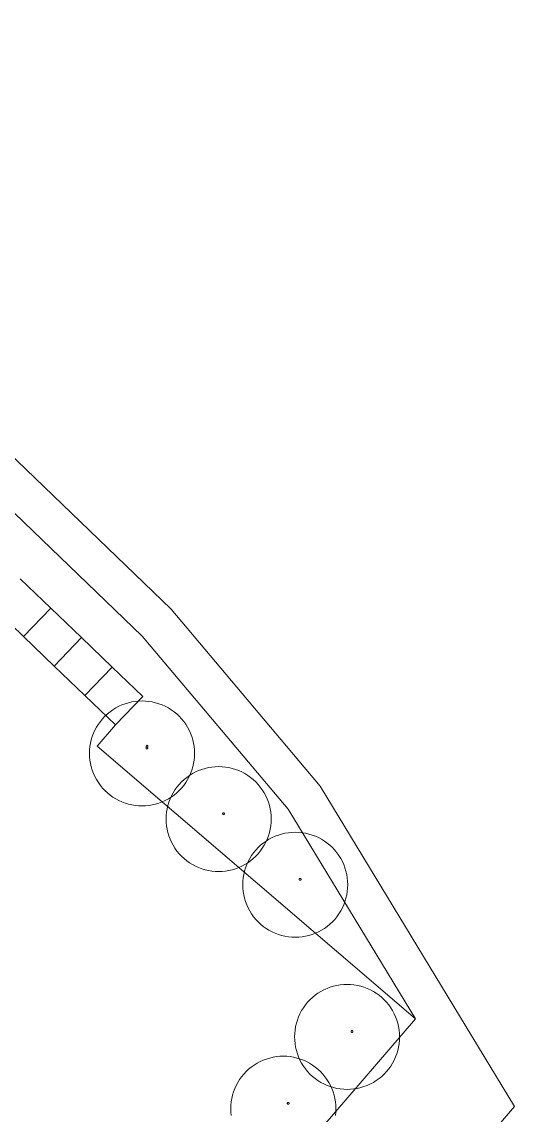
# Model space of a CAD drawing. Header units: inches. Extents: x 501854 to 503583, y 4345579 to 4347155.
# Drawn here: x 503261.2 to 503300.3, y 4346279.2 to 4346362.5 of the extents above; entities that cross this region are included whole.
import ezdxf

# ---------------------------------------------------------------- set-up
doc = ezdxf.new("R2010")
doc.units = ezdxf.units.IN
doc.header["$MEASUREMENT"] = 0
doc.layers.add('cp_alberi_linea', color=252, linetype='Continuous', lineweight=9)
doc.layers.add('cp_recinzioni leggere_linea', color=132, linetype='Continuous', lineweight=9)

msp = doc.modelspace()

# ---------------------------------------------------------------- linework, layer by layer
at = {"layer": 'cp_alberi_linea'}
for points in [[(503274.342, 4346306.796), (503274.333, 4346307.058), (503274.307, 4346307.318), (503274.265, 4346307.577), (503274.205, 4346307.832), (503274.129, 4346308.082), (503274.037, 4346308.327), (503273.929, 4346308.565), (503273.806, 4346308.796), (503273.668, 4346309.019), (503273.515, 4346309.231), (503273.349, 4346309.434), (503273.17, 4346309.625), (503272.979, 4346309.804), (503272.777, 4346309.97), (503272.564, 4346310.122), (503272.342, 4346310.26), (503272.111, 4346310.384), (503271.872, 4346310.492), (503271.627, 4346310.584), (503271.377, 4346310.66), (503271.122, 4346310.719), (503270.864, 4346310.762), (503270.603, 4346310.788), (503270.342, 4346310.796), (503270.08, 4346310.788), (503269.82, 4346310.762), (503269.561, 4346310.719), (503269.306, 4346310.66), (503269.056, 4346310.584), (503268.811, 4346310.492), (503268.573, 4346310.384), (503268.342, 4346310.26), (503268.119, 4346310.122), (503267.907, 4346309.97), (503267.704, 4346309.804), (503267.513, 4346309.625), (503267.334, 4346309.434), (503267.168, 4346309.231), (503267.016, 4346309.019), (503266.878, 4346308.796), (503266.754, 4346308.565), (503266.646, 4346308.327), (503266.554, 4346308.082), (503266.478, 4346307.832), (503266.419, 4346307.577), (503266.376, 4346307.318), (503266.35, 4346307.058), (503266.342, 4346306.796), (503266.35, 4346306.535), (503266.376, 4346306.274), (503266.419, 4346306.016), (503266.478, 4346305.761), (503266.554, 4346305.511), (503266.646, 4346305.266), (503266.754, 4346305.027), (503266.878, 4346304.796), (503267.016, 4346304.574), (503267.168, 4346304.361), (503267.334, 4346304.159), (503267.513, 4346303.968), (503267.704, 4346303.789), (503267.907, 4346303.623), (503268.119, 4346303.47), (503268.342, 4346303.332), (503268.573, 4346303.209), (503268.811, 4346303.101), (503269.056, 4346303.009), (503269.306, 4346302.933), (503269.561, 4346302.873), (503269.82, 4346302.83), (503270.08, 4346302.805), (503270.342, 4346302.796), (503270.603, 4346302.805), (503270.864, 4346302.83), (503271.122, 4346302.873), (503271.377, 4346302.933), (503271.627, 4346303.009), (503271.872, 4346303.101), (503272.111, 4346303.209), (503272.342, 4346303.332), (503272.564, 4346303.47), (503272.777, 4346303.623), (503272.979, 4346303.789), (503273.17, 4346303.968), (503273.349, 4346304.159), (503273.515, 4346304.361), (503273.668, 4346304.574), (503273.806, 4346304.796), (503273.929, 4346305.027), (503274.037, 4346305.266), (503274.129, 4346305.511), (503274.205, 4346305.761), (503274.265, 4346306.016), (503274.307, 4346306.274), (503274.333, 4346306.535)], [(503270.786, 4346307.207), (503270.786, 4346307.212), (503270.785, 4346307.217), (503270.785, 4346307.221), (503270.783, 4346307.226), (503270.782, 4346307.23), (503270.781, 4346307.234), (503270.779, 4346307.238), (503270.776, 4346307.243), (503270.774, 4346307.246), (503270.771, 4346307.25), (503270.768, 4346307.254), (503270.765, 4346307.257), (503270.762, 4346307.26), (503270.758, 4346307.263), (503270.755, 4346307.266), (503270.751, 4346307.268), (503270.747, 4346307.27), (503270.743, 4346307.272), (503270.738, 4346307.274), (503270.734, 4346307.275), (503270.729, 4346307.276), (503270.725, 4346307.277), (503270.72, 4346307.277), (503270.716, 4346307.278), (503270.711, 4346307.277), (503270.707, 4346307.277), (503270.702, 4346307.276), (503270.698, 4346307.275), (503270.693, 4346307.274), (503270.689, 4346307.272), (503270.685, 4346307.27), (503270.681, 4346307.268), (503270.677, 4346307.266), (503270.673, 4346307.263), (503270.67, 4346307.26), (503270.666, 4346307.257), (503270.663, 4346307.254), (503270.66, 4346307.25), (503270.657, 4346307.246), (503270.655, 4346307.243), (503270.653, 4346307.238), (503270.651, 4346307.234), (503270.649, 4346307.23), (503270.648, 4346307.226), (503270.647, 4346307.221), (503270.646, 4346307.217), (503270.646, 4346307.212), (503270.646, 4346307.207), (503270.646, 4346307.203), (503270.646, 4346307.198), (503270.647, 4346307.194), (503270.648, 4346307.189), (503270.649, 4346307.185), (503270.651, 4346307.181), (503270.653, 4346307.176), (503270.655, 4346307.172), (503270.657, 4346307.169), (503270.66, 4346307.165), (503270.663, 4346307.161), (503270.666, 4346307.158), (503270.67, 4346307.155), (503270.673, 4346307.152), (503270.677, 4346307.149), (503270.681, 4346307.147), (503270.685, 4346307.145), (503270.689, 4346307.143), (503270.693, 4346307.141), (503270.698, 4346307.14), (503270.702, 4346307.139), (503270.707, 4346307.138), (503270.711, 4346307.138), (503270.716, 4346307.137), (503270.72, 4346307.138), (503270.725, 4346307.138), (503270.729, 4346307.139), (503270.734, 4346307.14), (503270.738, 4346307.141), (503270.743, 4346307.143), (503270.747, 4346307.145), (503270.751, 4346307.147), (503270.755, 4346307.149), (503270.758, 4346307.152), (503270.762, 4346307.155), (503270.765, 4346307.158), (503270.768, 4346307.161), (503270.771, 4346307.165), (503270.774, 4346307.169), (503270.776, 4346307.172), (503270.779, 4346307.176), (503270.781, 4346307.181), (503270.782, 4346307.185), (503270.783, 4346307.189), (503270.785, 4346307.194), (503270.785, 4346307.198), (503270.786, 4346307.203)], [(503270.793, 4346307.341), (503270.793, 4346307.346), (503270.793, 4346307.35), (503270.792, 4346307.355), (503270.791, 4346307.359), (503270.79, 4346307.364), (503270.788, 4346307.368), (503270.786, 4346307.372), (503270.784, 4346307.376), (503270.781, 4346307.38), (503270.779, 4346307.384), (503270.776, 4346307.387), (503270.773, 4346307.391), (503270.769, 4346307.394), (503270.766, 4346307.397), (503270.762, 4346307.399), (503270.758, 4346307.402), (503270.754, 4346307.404), (503270.75, 4346307.406), (503270.746, 4346307.408), (503270.741, 4346307.409), (503270.737, 4346307.41), (503270.732, 4346307.411), (503270.728, 4346307.411), (503270.723, 4346307.411), (503270.719, 4346307.411), (503270.714, 4346307.411), (503270.71, 4346307.41), (503270.705, 4346307.409), (503270.701, 4346307.408), (503270.696, 4346307.406), (503270.692, 4346307.404), (503270.688, 4346307.402), (503270.684, 4346307.399), (503270.681, 4346307.397), (503270.677, 4346307.394), (503270.674, 4346307.391), (503270.671, 4346307.387), (503270.668, 4346307.384), (503270.665, 4346307.38), (503270.662, 4346307.376), (503270.66, 4346307.372), (503270.658, 4346307.368), (503270.657, 4346307.364), (503270.655, 4346307.359), (503270.654, 4346307.355), (503270.654, 4346307.35), (503270.653, 4346307.346), (503270.653, 4346307.341), (503270.653, 4346307.337), (503270.654, 4346307.332), (503270.654, 4346307.327), (503270.655, 4346307.323), (503270.657, 4346307.319), (503270.658, 4346307.314), (503270.66, 4346307.31), (503270.662, 4346307.306), (503270.665, 4346307.302), (503270.668, 4346307.298), (503270.671, 4346307.295), (503270.674, 4346307.292), (503270.677, 4346307.288), (503270.681, 4346307.286), (503270.684, 4346307.283), (503270.688, 4346307.28), (503270.692, 4346307.278), (503270.696, 4346307.276), (503270.701, 4346307.275), (503270.705, 4346307.273), (503270.71, 4346307.272), (503270.714, 4346307.272), (503270.719, 4346307.271), (503270.723, 4346307.271), (503270.728, 4346307.271), (503270.732, 4346307.272), (503270.737, 4346307.272), (503270.741, 4346307.273), (503270.746, 4346307.275), (503270.75, 4346307.276), (503270.754, 4346307.278), (503270.758, 4346307.28), (503270.762, 4346307.283), (503270.766, 4346307.286), (503270.769, 4346307.288), (503270.773, 4346307.292), (503270.776, 4346307.295), (503270.779, 4346307.298), (503270.781, 4346307.302), (503270.784, 4346307.306), (503270.786, 4346307.31), (503270.788, 4346307.314), (503270.79, 4346307.319), (503270.791, 4346307.323), (503270.792, 4346307.327), (503270.793, 4346307.332), (503270.793, 4346307.337)], [(503280.173, 4346301.794), (503280.165, 4346302.055), (503280.139, 4346302.316), (503280.096, 4346302.574), (503280.037, 4346302.829), (503279.961, 4346303.079), (503279.869, 4346303.324), (503279.761, 4346303.563), (503279.637, 4346303.794), (503279.499, 4346304.016), (503279.347, 4346304.229), (503279.181, 4346304.431), (503279.002, 4346304.622), (503278.811, 4346304.801), (503278.608, 4346304.967), (503278.396, 4346305.12), (503278.173, 4346305.258), (503277.942, 4346305.381), (503277.704, 4346305.489), (503277.459, 4346305.581), (503277.209, 4346305.657), (503276.954, 4346305.717), (503276.695, 4346305.759), (503276.435, 4346305.785), (503276.173, 4346305.794), (503275.912, 4346305.785), (503275.651, 4346305.759), (503275.393, 4346305.717), (503275.138, 4346305.657), (503274.888, 4346305.581), (503274.643, 4346305.489), (503274.404, 4346305.381), (503274.173, 4346305.258), (503273.951, 4346305.12), (503273.738, 4346304.967), (503273.536, 4346304.801), (503273.345, 4346304.622), (503273.166, 4346304.431), (503273, 4346304.229), (503272.847, 4346304.016), (503272.709, 4346303.794), (503272.586, 4346303.563), (503272.478, 4346303.324), (503272.386, 4346303.079), (503272.31, 4346302.829), (503272.25, 4346302.574), (503272.208, 4346302.316), (503272.182, 4346302.055), (503272.173, 4346301.794), (503272.182, 4346301.532), (503272.208, 4346301.272), (503272.25, 4346301.013), (503272.31, 4346300.758), (503272.386, 4346300.508), (503272.478, 4346300.263), (503272.586, 4346300.025), (503272.709, 4346299.794), (503272.847, 4346299.571), (503273, 4346299.359), (503273.166, 4346299.156), (503273.345, 4346298.965), (503273.536, 4346298.786), (503273.738, 4346298.62), (503273.951, 4346298.468), (503274.173, 4346298.33), (503274.404, 4346298.206), (503274.643, 4346298.098), (503274.888, 4346298.006), (503275.138, 4346297.93), (503275.393, 4346297.871), (503275.651, 4346297.828), (503275.912, 4346297.802), (503276.173, 4346297.794), (503276.435, 4346297.802), (503276.695, 4346297.828), (503276.954, 4346297.871), (503277.209, 4346297.93), (503277.459, 4346298.006), (503277.704, 4346298.098), (503277.942, 4346298.206), (503278.173, 4346298.33), (503278.396, 4346298.468), (503278.608, 4346298.62), (503278.811, 4346298.786), (503279.002, 4346298.965), (503279.181, 4346299.156), (503279.347, 4346299.359), (503279.499, 4346299.571), (503279.637, 4346299.794), (503279.761, 4346300.025), (503279.869, 4346300.263), (503279.961, 4346300.508), (503280.037, 4346300.758), (503280.096, 4346301.013), (503280.139, 4346301.272), (503280.165, 4346301.532)], [(503276.617, 4346302.205), (503276.617, 4346302.209), (503276.617, 4346302.214), (503276.616, 4346302.219), (503276.615, 4346302.223), (503276.614, 4346302.227), (503276.612, 4346302.232), (503276.61, 4346302.236), (503276.608, 4346302.24), (503276.606, 4346302.244), (503276.603, 4346302.248), (503276.6, 4346302.251), (503276.597, 4346302.254), (503276.594, 4346302.258), (503276.59, 4346302.26), (503276.586, 4346302.263), (503276.582, 4346302.266), (503276.578, 4346302.268), (503276.574, 4346302.27), (503276.57, 4346302.271), (503276.566, 4346302.273), (503276.561, 4346302.274), (503276.557, 4346302.274), (503276.552, 4346302.275), (503276.547, 4346302.275), (503276.543, 4346302.275), (503276.538, 4346302.274), (503276.534, 4346302.274), (503276.529, 4346302.273), (503276.525, 4346302.271), (503276.521, 4346302.27), (503276.516, 4346302.268), (503276.512, 4346302.266), (503276.508, 4346302.263), (503276.505, 4346302.26), (503276.501, 4346302.258), (503276.498, 4346302.254), (503276.495, 4346302.251), (503276.492, 4346302.248), (503276.489, 4346302.244), (503276.487, 4346302.24), (503276.484, 4346302.236), (503276.483, 4346302.232), (503276.481, 4346302.227), (503276.48, 4346302.223), (503276.479, 4346302.219), (503276.478, 4346302.214), (503276.477, 4346302.209), (503276.477, 4346302.205), (503276.477, 4346302.2), (503276.478, 4346302.196), (503276.479, 4346302.191), (503276.48, 4346302.187), (503276.481, 4346302.182), (503276.483, 4346302.178), (503276.484, 4346302.174), (503276.487, 4346302.17), (503276.489, 4346302.166), (503276.492, 4346302.162), (503276.495, 4346302.159), (503276.498, 4346302.155), (503276.501, 4346302.152), (503276.505, 4346302.149), (503276.508, 4346302.147), (503276.512, 4346302.144), (503276.516, 4346302.142), (503276.521, 4346302.14), (503276.525, 4346302.138), (503276.529, 4346302.137), (503276.534, 4346302.136), (503276.538, 4346302.135), (503276.543, 4346302.135), (503276.547, 4346302.135), (503276.552, 4346302.135), (503276.557, 4346302.135), (503276.561, 4346302.136), (503276.566, 4346302.137), (503276.57, 4346302.138), (503276.574, 4346302.14), (503276.578, 4346302.142), (503276.582, 4346302.144), (503276.586, 4346302.147), (503276.59, 4346302.149), (503276.594, 4346302.152), (503276.597, 4346302.155), (503276.6, 4346302.159), (503276.603, 4346302.162), (503276.606, 4346302.166), (503276.608, 4346302.17), (503276.61, 4346302.174), (503276.612, 4346302.178), (503276.614, 4346302.182), (503276.615, 4346302.187), (503276.616, 4346302.191), (503276.617, 4346302.196), (503276.617, 4346302.2)], [(503286.005, 4346296.791), (503285.996, 4346297.053), (503285.971, 4346297.313), (503285.928, 4346297.571), (503285.869, 4346297.826), (503285.793, 4346298.077), (503285.7, 4346298.322), (503285.592, 4346298.56), (503285.469, 4346298.791), (503285.331, 4346299.013), (503285.178, 4346299.226), (503285.012, 4346299.428), (503284.833, 4346299.619), (503284.642, 4346299.798), (503284.44, 4346299.964), (503284.227, 4346300.117), (503284.005, 4346300.255), (503283.774, 4346300.379), (503283.536, 4346300.487), (503283.291, 4346300.579), (503283.04, 4346300.655), (503282.785, 4346300.714), (503282.527, 4346300.757), (503282.267, 4346300.782), (503282.005, 4346300.791), (503281.743, 4346300.782), (503281.483, 4346300.757), (503281.225, 4346300.714), (503280.97, 4346300.655), (503280.719, 4346300.579), (503280.474, 4346300.487), (503280.236, 4346300.379), (503280.005, 4346300.255), (503279.783, 4346300.117), (503279.57, 4346299.964), (503279.368, 4346299.798), (503279.176, 4346299.619), (503278.998, 4346299.428), (503278.831, 4346299.226), (503278.679, 4346299.013), (503278.541, 4346298.791), (503278.417, 4346298.56), (503278.309, 4346298.322), (503278.217, 4346298.077), (503278.141, 4346297.826), (503278.082, 4346297.571), (503278.039, 4346297.313), (503278.013, 4346297.053), (503278.005, 4346296.791), (503278.013, 4346296.529), (503278.039, 4346296.269), (503278.082, 4346296.011), (503278.141, 4346295.756), (503278.217, 4346295.505), (503278.309, 4346295.26), (503278.417, 4346295.022), (503278.541, 4346294.791), (503278.679, 4346294.569), (503278.831, 4346294.356), (503278.998, 4346294.154), (503279.176, 4346293.963), (503279.368, 4346293.784), (503279.57, 4346293.618), (503279.783, 4346293.465), (503280.005, 4346293.327), (503280.236, 4346293.204), (503280.474, 4346293.096), (503280.719, 4346293.003), (503280.97, 4346292.927), (503281.225, 4346292.868), (503281.483, 4346292.825), (503281.743, 4346292.8), (503282.005, 4346292.791), (503282.267, 4346292.8), (503282.527, 4346292.825), (503282.785, 4346292.868), (503283.04, 4346292.927), (503283.291, 4346293.003), (503283.536, 4346293.096), (503283.774, 4346293.204), (503284.005, 4346293.327), (503284.227, 4346293.465), (503284.44, 4346293.618), (503284.642, 4346293.784), (503284.833, 4346293.963), (503285.012, 4346294.154), (503285.178, 4346294.356), (503285.331, 4346294.569), (503285.469, 4346294.791), (503285.592, 4346295.022), (503285.7, 4346295.26), (503285.793, 4346295.505), (503285.869, 4346295.756), (503285.928, 4346296.011), (503285.971, 4346296.269), (503285.996, 4346296.529)], [(503282.449, 4346297.202), (503282.449, 4346297.207), (503282.448, 4346297.211), (503282.448, 4346297.216), (503282.447, 4346297.22), (503282.445, 4346297.225), (503282.444, 4346297.229), (503282.442, 4346297.233), (503282.44, 4346297.237), (503282.437, 4346297.241), (503282.435, 4346297.245), (503282.432, 4346297.248), (503282.429, 4346297.252), (503282.425, 4346297.255), (503282.422, 4346297.258), (503282.418, 4346297.261), (503282.414, 4346297.263), (503282.41, 4346297.265), (503282.406, 4346297.267), (503282.401, 4346297.269), (503282.397, 4346297.27), (503282.393, 4346297.271), (503282.388, 4346297.272), (503282.384, 4346297.272), (503282.379, 4346297.272), (503282.374, 4346297.272), (503282.37, 4346297.272), (503282.365, 4346297.271), (503282.361, 4346297.27), (503282.356, 4346297.269), (503282.352, 4346297.267), (503282.348, 4346297.265), (503282.344, 4346297.263), (503282.34, 4346297.261), (503282.336, 4346297.258), (503282.333, 4346297.255), (503282.329, 4346297.252), (503282.326, 4346297.248), (503282.323, 4346297.245), (503282.321, 4346297.241), (503282.318, 4346297.237), (503282.316, 4346297.233), (503282.314, 4346297.229), (503282.313, 4346297.225), (503282.311, 4346297.22), (503282.31, 4346297.216), (503282.309, 4346297.211), (503282.309, 4346297.207), (503282.309, 4346297.202), (503282.309, 4346297.198), (503282.309, 4346297.193), (503282.31, 4346297.189), (503282.311, 4346297.184), (503282.313, 4346297.18), (503282.314, 4346297.175), (503282.316, 4346297.171), (503282.318, 4346297.167), (503282.321, 4346297.163), (503282.323, 4346297.16), (503282.326, 4346297.156), (503282.329, 4346297.153), (503282.333, 4346297.15), (503282.336, 4346297.147), (503282.34, 4346297.144), (503282.344, 4346297.142), (503282.348, 4346297.139), (503282.352, 4346297.137), (503282.356, 4346297.136), (503282.361, 4346297.135), (503282.365, 4346297.133), (503282.37, 4346297.133), (503282.374, 4346297.132), (503282.379, 4346297.132), (503282.384, 4346297.132), (503282.388, 4346297.133), (503282.393, 4346297.133), (503282.397, 4346297.135), (503282.401, 4346297.136), (503282.406, 4346297.137), (503282.41, 4346297.139), (503282.414, 4346297.142), (503282.418, 4346297.144), (503282.422, 4346297.147), (503282.425, 4346297.15), (503282.429, 4346297.153), (503282.432, 4346297.156), (503282.435, 4346297.16), (503282.437, 4346297.163), (503282.44, 4346297.167), (503282.442, 4346297.171), (503282.444, 4346297.175), (503282.445, 4346297.18), (503282.447, 4346297.184), (503282.448, 4346297.189), (503282.448, 4346297.193), (503282.449, 4346297.198)], [(503289.954, 4346285.198), (503289.946, 4346285.46), (503289.92, 4346285.72), (503289.878, 4346285.979), (503289.818, 4346286.234), (503289.742, 4346286.484), (503289.65, 4346286.729), (503289.542, 4346286.967), (503289.419, 4346287.198), (503289.28, 4346287.421), (503289.128, 4346287.633), (503288.962, 4346287.836), (503288.783, 4346288.027), (503288.592, 4346288.206), (503288.389, 4346288.372), (503288.177, 4346288.524), (503287.954, 4346288.662), (503287.724, 4346288.786), (503287.485, 4346288.894), (503287.24, 4346288.986), (503286.99, 4346289.062), (503286.735, 4346289.121), (503286.477, 4346289.164), (503286.216, 4346289.19), (503285.954, 4346289.198), (503285.693, 4346289.19), (503285.432, 4346289.164), (503285.174, 4346289.121), (503284.919, 4346289.062), (503284.669, 4346288.986), (503284.424, 4346288.894), (503284.185, 4346288.786), (503283.954, 4346288.662), (503283.732, 4346288.524), (503283.519, 4346288.372), (503283.317, 4346288.206), (503283.126, 4346288.027), (503282.947, 4346287.836), (503282.781, 4346287.633), (503282.629, 4346287.421), (503282.49, 4346287.198), (503282.367, 4346286.967), (503282.259, 4346286.729), (503282.167, 4346286.484), (503282.091, 4346286.234), (503282.031, 4346285.979), (503281.989, 4346285.72), (503281.963, 4346285.46), (503281.954, 4346285.198), (503281.963, 4346284.937), (503281.989, 4346284.676), (503282.031, 4346284.418), (503282.091, 4346284.163), (503282.167, 4346283.913), (503282.259, 4346283.668), (503282.367, 4346283.429), (503282.49, 4346283.198), (503282.629, 4346282.976), (503282.781, 4346282.763), (503282.947, 4346282.561), (503283.126, 4346282.37), (503283.317, 4346282.191), (503283.519, 4346282.025), (503283.732, 4346281.872), (503283.954, 4346281.734), (503284.185, 4346281.611), (503284.424, 4346281.503), (503284.669, 4346281.411), (503284.919, 4346281.335), (503285.174, 4346281.275), (503285.432, 4346281.232), (503285.693, 4346281.207), (503285.954, 4346281.198), (503286.216, 4346281.207), (503286.477, 4346281.232), (503286.735, 4346281.275), (503286.99, 4346281.335), (503287.24, 4346281.411), (503287.485, 4346281.503), (503287.724, 4346281.611), (503287.954, 4346281.734), (503288.177, 4346281.872), (503288.389, 4346282.025), (503288.592, 4346282.191), (503288.783, 4346282.37), (503288.962, 4346282.561), (503289.128, 4346282.763), (503289.28, 4346282.976), (503289.419, 4346283.198), (503289.542, 4346283.429), (503289.65, 4346283.668), (503289.742, 4346283.913), (503289.818, 4346284.163), (503289.878, 4346284.418), (503289.92, 4346284.676), (503289.946, 4346284.937)], [(503286.399, 4346285.609), (503286.398, 4346285.614), (503286.398, 4346285.619), (503286.397, 4346285.623), (503286.396, 4346285.628), (503286.395, 4346285.632), (503286.393, 4346285.636), (503286.391, 4346285.64), (503286.389, 4346285.645), (503286.387, 4346285.648), (503286.384, 4346285.652), (503286.381, 4346285.656), (503286.378, 4346285.659), (503286.375, 4346285.662), (503286.371, 4346285.665), (503286.367, 4346285.668), (503286.364, 4346285.67), (503286.36, 4346285.672), (503286.355, 4346285.674), (503286.351, 4346285.676), (503286.347, 4346285.677), (503286.342, 4346285.678), (503286.338, 4346285.679), (503286.333, 4346285.679), (503286.329, 4346285.68), (503286.324, 4346285.679), (503286.319, 4346285.679), (503286.315, 4346285.678), (503286.31, 4346285.677), (503286.306, 4346285.676), (503286.302, 4346285.674), (503286.297, 4346285.672), (503286.293, 4346285.67), (503286.29, 4346285.668), (503286.286, 4346285.665), (503286.282, 4346285.662), (503286.279, 4346285.659), (503286.276, 4346285.656), (503286.273, 4346285.652), (503286.27, 4346285.648), (503286.268, 4346285.645), (503286.266, 4346285.64), (503286.264, 4346285.636), (503286.262, 4346285.632), (503286.261, 4346285.628), (503286.26, 4346285.623), (503286.259, 4346285.619), (503286.259, 4346285.614), (503286.258, 4346285.609), (503286.259, 4346285.605), (503286.259, 4346285.6), (503286.26, 4346285.596), (503286.261, 4346285.591), (503286.262, 4346285.587), (503286.264, 4346285.583), (503286.266, 4346285.578), (503286.268, 4346285.574), (503286.27, 4346285.571), (503286.273, 4346285.567), (503286.276, 4346285.563), (503286.279, 4346285.56), (503286.282, 4346285.557), (503286.286, 4346285.554), (503286.29, 4346285.551), (503286.293, 4346285.549), (503286.297, 4346285.547), (503286.302, 4346285.545), (503286.306, 4346285.543), (503286.31, 4346285.542), (503286.315, 4346285.541), (503286.319, 4346285.54), (503286.324, 4346285.54), (503286.329, 4346285.539), (503286.333, 4346285.54), (503286.338, 4346285.54), (503286.342, 4346285.541), (503286.347, 4346285.542), (503286.351, 4346285.543), (503286.355, 4346285.545), (503286.36, 4346285.547), (503286.364, 4346285.549), (503286.367, 4346285.551), (503286.371, 4346285.554), (503286.375, 4346285.557), (503286.378, 4346285.56), (503286.381, 4346285.563), (503286.384, 4346285.567), (503286.387, 4346285.571), (503286.389, 4346285.574), (503286.391, 4346285.578), (503286.393, 4346285.583), (503286.395, 4346285.587), (503286.396, 4346285.591), (503286.397, 4346285.596), (503286.398, 4346285.6), (503286.398, 4346285.605)], [(503281.54, 4346280.137), (503281.539, 4346280.142), (503281.539, 4346280.146), (503281.538, 4346280.151), (503281.537, 4346280.155), (503281.536, 4346280.159), (503281.534, 4346280.164), (503281.532, 4346280.168), (503281.53, 4346280.172), (503281.528, 4346280.176), (503281.525, 4346280.18), (503281.522, 4346280.183), (503281.519, 4346280.186), (503281.516, 4346280.19), (503281.512, 4346280.193), (503281.508, 4346280.195), (503281.504, 4346280.198), (503281.5, 4346280.2), (503281.496, 4346280.202), (503281.492, 4346280.203), (503281.488, 4346280.205), (503281.483, 4346280.206), (503281.479, 4346280.206), (503281.474, 4346280.207), (503281.469, 4346280.207), (503281.465, 4346280.207), (503281.46, 4346280.206), (503281.456, 4346280.206), (503281.451, 4346280.205), (503281.447, 4346280.203), (503281.443, 4346280.202), (503281.438, 4346280.2), (503281.434, 4346280.198), (503281.43, 4346280.195), (503281.427, 4346280.193), (503281.423, 4346280.19), (503281.42, 4346280.186), (503281.417, 4346280.183), (503281.414, 4346280.18), (503281.411, 4346280.176), (503281.409, 4346280.172), (503281.407, 4346280.168), (503281.405, 4346280.164), (503281.403, 4346280.159), (503281.402, 4346280.155), (503281.401, 4346280.151), (503281.4, 4346280.146), (503281.399, 4346280.142), (503281.399, 4346280.137), (503281.399, 4346280.132), (503281.4, 4346280.128), (503281.401, 4346280.123), (503281.402, 4346280.119), (503281.403, 4346280.114), (503281.405, 4346280.11), (503281.407, 4346280.106), (503281.409, 4346280.102), (503281.411, 4346280.098), (503281.414, 4346280.094), (503281.417, 4346280.091), (503281.42, 4346280.087), (503281.423, 4346280.084), (503281.427, 4346280.081), (503281.43, 4346280.079), (503281.434, 4346280.076), (503281.438, 4346280.074), (503281.443, 4346280.072), (503281.447, 4346280.071), (503281.451, 4346280.069), (503281.456, 4346280.068), (503281.46, 4346280.067), (503281.465, 4346280.067), (503281.469, 4346280.067), (503281.474, 4346280.067), (503281.479, 4346280.067), (503281.483, 4346280.068), (503281.488, 4346280.069), (503281.492, 4346280.071), (503281.496, 4346280.072), (503281.5, 4346280.074), (503281.504, 4346280.076), (503281.508, 4346280.079), (503281.512, 4346280.081), (503281.516, 4346280.084), (503281.519, 4346280.087), (503281.522, 4346280.091), (503281.525, 4346280.094), (503281.528, 4346280.098), (503281.53, 4346280.102), (503281.532, 4346280.106), (503281.534, 4346280.11), (503281.536, 4346280.114), (503281.537, 4346280.119), (503281.538, 4346280.123), (503281.539, 4346280.128), (503281.539, 4346280.132)]]:
    msp.add_lwpolyline(points, close=True, dxfattribs=at)
msp.add_lwpolyline([(503285.061, 4346279.204), (503285.087, 4346279.464), (503285.095, 4346279.726), (503285.087, 4346279.987), (503285.061, 4346280.248), (503285.018, 4346280.506), (503284.959, 4346280.761), (503284.883, 4346281.011), (503284.791, 4346281.256), (503284.683, 4346281.495), (503284.559, 4346281.726), (503284.421, 4346281.948), (503284.269, 4346282.161), (503284.103, 4346282.363), (503283.924, 4346282.554), (503283.733, 4346282.733), (503283.53, 4346282.899), (503283.318, 4346283.052), (503283.095, 4346283.19), (503282.865, 4346283.313), (503282.626, 4346283.421), (503282.381, 4346283.513), (503282.131, 4346283.589), (503281.876, 4346283.649), (503281.617, 4346283.692), (503281.357, 4346283.717), (503281.095, 4346283.726), (503280.834, 4346283.717), (503280.573, 4346283.692), (503280.315, 4346283.649), (503280.06, 4346283.589), (503279.81, 4346283.513), (503279.565, 4346283.421), (503279.326, 4346283.313), (503279.095, 4346283.19), (503278.873, 4346283.052), (503278.66, 4346282.899), (503278.458, 4346282.733), (503278.267, 4346282.554), (503278.088, 4346282.363), (503277.922, 4346282.161), (503277.769, 4346281.948), (503277.631, 4346281.726), (503277.508, 4346281.495), (503277.4, 4346281.256), (503277.308, 4346281.011), (503277.232, 4346280.761), (503277.172, 4346280.506), (503277.13, 4346280.248), (503277.104, 4346279.987), (503277.095, 4346279.726), (503277.104, 4346279.464), (503277.13, 4346279.204)], dxfattribs=at)
at = {"layer": 'cp_recinzioni leggere_linea'}
for points in [[(503252.165, 4346362.529), (503240.043, 4346349.089), (503272.553, 4346317.781), (503283.901, 4346304.291), (503298.711, 4346279.899), (503291.941, 4346271.998)], [(503237.962, 4346346.928), (503239.055, 4346345.876), (503270.359, 4346315.729), (503281.456, 4346302.537), (503291.152, 4346286.569), (503284.142, 4346278.389), (503325.32, 4346215.827)], [(503256.653, 4346320.189), (503258.984, 4346317.944), (503260.371, 4346316.608), (503261.315, 4346315.7), (503263.396, 4346317.86), (503261.065, 4346320.105)], [(503261.315, 4346315.7), (503263.646, 4346313.455), (503265.727, 4346315.616), (503263.396, 4346317.86)], [(503268.308, 4346308.965), (503270.389, 4346311.126), (503268.058, 4346313.371), (503265.727, 4346315.616)], [(503263.646, 4346313.455), (503265.977, 4346311.21), (503268.058, 4346313.371)], [(503291.152, 4346286.569), (503266.914, 4346307.339), (503268.308, 4346308.965), (503265.977, 4346311.21)]]:
    msp.add_lwpolyline(points, dxfattribs=at)

doc.saveas('drawing.dxf')
